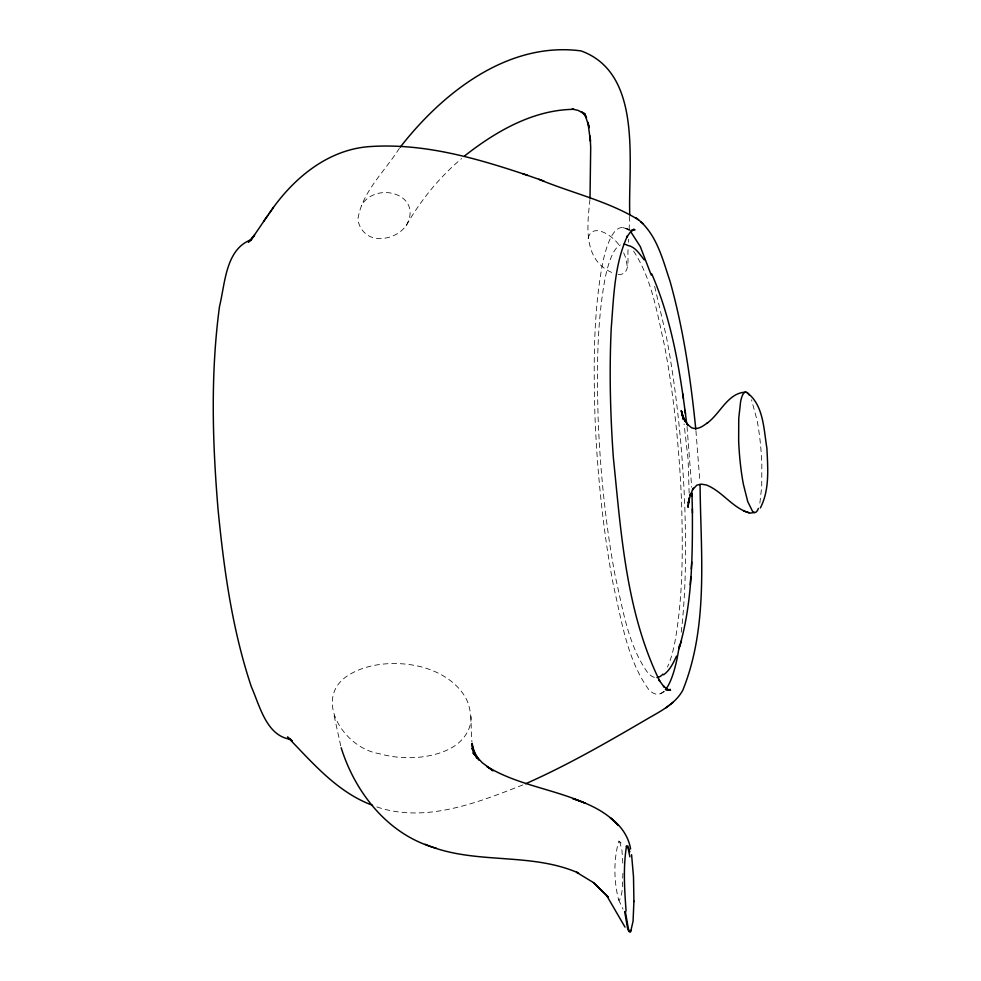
<?xml version="1.0" encoding="UTF-8"?>
<svg xmlns="http://www.w3.org/2000/svg" width="981" height="981" viewBox="0 0 981 981"><rect width="100%" height="100%" fill="white"/><g stroke="black" fill="none" stroke-linecap="round" stroke-linejoin="round"><path stroke-width="0.74" stroke-dasharray="4.91 3.68" d="M689.14 493.259L688.098 459.341L684.076 424.013M622.947 873.262C622.187 882.152 623.475 892.121 619.416 900.227L618.606 899.81C613.775 881.061 613.493 859.503 618.815 840.999L623.438 845.021M629.704 216.298L629.115 230.032M589.949 199.474C586.994 227.408 582.689 261.829 614.891 273.76M628.563 242.258L628.698 239.205M618.14 274.435C631.887 275.575 626.736 256.188 628.257 248.377M471.064 716.473C471.64 730.036 462.689 741.734 451.186 748A64.292 36.689 2.9 0 1 378.948 753.592C343.092 748.013 310.021 695.259 351.836 673.236A64.292 36.689 2.9 0 1 424.062 667.632C439.635 672.255 454.448 680.863 463.67 694.56C473.467 708.638 470.157 726.001 471.959 741.943M681.255 632.205C686.001 590.942 686.148 549.286 684.836 507.815A229.346 41.398 85.6 0 0 666.32 336.385L654.523 285.79M588.11 238.26C592.61 220.921 615.357 237.414 620.311 247.102M759.87 503.143L761.734 486.392L761.832 464.381A58.725 10.607 85.6 0 0 757.074 420.285L751.532 399.794M399.39 148.254C385.251 170.866 362.05 191.884 357.93 218.971C358.764 228.88 366.735 237.463 376.741 238.371C387.949 239.511 399.794 234.631 406.355 225.36C420.775 200.173 439.378 177.316 461.585 158.591M406.355 225.36C423.694 194.508 376.214 180.345 361.437 205.483M660.9 693.444L664.517 691.507M522.873 784.91C476.962 802.863 424.528 823.844 375.343 806.419M622.825 227.555L628.931 229.444M626.712 228.904L629.459 229.848M626.982 228.965L630.832 230.314M633.554 251.062C651.924 278.996 657.16 313.233 664.431 345.287A212.963 38.443 85.6 0 1 681.623 504.467C682.85 550.966 683.095 597.944 674.56 643.843A212.963 38.443 85.6 0 1 667.448 667.031M618.606 899.81L623.045 909.117M619.624 841.416L621.942 850.294L622.935 865.095M623.671 252.804L625.755 257.905L627.337 266.746M334.141 715.836L340.861 746.32M687.019 426.477L691.691 487.226M695.934 430.708L699.882 481.573M663.757 691.458A229.346 41.398 85.6 0 1 648.453 689.189C626.957 658.999 621.611 620.703 613.419 585.363A229.346 41.398 85.6 0 1 594.891 413.933C593.579 363.865 593.321 313.27 602.506 263.84A229.346 41.398 85.6 0 1 629.115 230.486M654.425 677.344A212.963 38.443 85.6 0 1 647.84 672.88C627.877 644.848 622.923 609.287 615.308 576.472A212.963 38.443 85.6 0 1 598.103 417.293C596.889 370.793 596.644 323.804 605.179 277.917A212.963 38.443 85.6 0 1 620.335 244.919"/><path stroke-width="1.47" d="M625.449 912.06L628.404 928.872L629.594 931.398L630.636 931.742L633.064 921.245L633.922 901.22M633.922 901.551L633.505 876.867L631.58 854.684M629.765 214.778C627.975 163.815 643.328 73.44 581.059 50.914C508.084 41.165 442.652 92.68 400.285 147.113M688.969 498.642L688.012 507.312L689.373 497.71L688.27 503.045L690.624 493.909L690.097 495.528L693.383 488.158L692.402 489.887L696.804 485.178L701.084 484.099L706.369 484.994C722.347 491.309 732.304 507.79 748.908 512.744M679.22 647.84C692.451 602.91 692.598 555.32 692.365 508.845M590.01 198.052L590.697 147.358L590.096 136.016L590.439 141.227L587.913 122.233L589.238 127.591L584.578 113.379L586.552 117.928L583.241 112.631L585.436 115.684L581.267 111.613L583.437 113.256L578.238 110.448L572.156 108.989L573.713 109.332C533.173 109.786 495.883 131.405 464.798 155.783M690.256 584.762L690.796 576.865M691.274 568.968L691.74 562.039M679.612 644.664L677.233 657.92A229.346 41.398 85.6 0 1 665.4 689.692M626.491 846.235C623.045 867.621 624.529 889.534 626.074 911.055M678.864 648.821L681.476 640.838M676.51 656.13C673.322 662.935 669.864 670.366 663.561 674.805M631.004 930.368L630.035 931.95L628.931 931.533L627.693 928.872L624.639 911.521M267.788 215.428L250.658 240.541L254.57 234.986L248.328 242.172L251.369 239.818M760.361 507.962C769.791 489.74 767.804 468.158 766.909 448.28C763.672 429.286 763.758 405.018 746.909 392.535M269.088 213.65C292.13 179.216 327.556 149.124 370.548 146.537C424.43 143.018 477.244 158.431 527.778 175.415M263.595 221.387L273.405 207.518M525.571 783.782C567.582 765.217 607.423 742.212 647.031 719.073C660.152 711.372 675.124 704.223 682.776 690.281C708.932 625.62 700.618 552.744 700.066 484.577M665.989 707.755L669.067 705.388M669.998 704.652L673.04 702.31M667.693 690.207L670.403 689.471L666.479 690.219M250.449 240.002C225.446 249.861 225.103 283.95 219.511 306.428C210.437 373.773 212.399 442.124 218.076 509.666C223.938 569.458 232.215 629.594 251.344 686.749C259.72 705.56 266.341 736.044 290.683 739.331M635.112 229.873L631.188 230.633L634.094 229.198L630.354 232.08L626.834 237.083L627.448 235.918C614.302 264.576 613.75 297.035 611.249 327.936C609.189 371.051 610.292 414.264 613.321 457.293C621.12 532.793 625.927 612.07 659.821 681.231L659.048 680.201L664.235 687.056L663.45 686.001L667.718 689.582M754.647 512.499L749.987 513.112L743.598 510.966M745.842 392.167C727.89 392.535 720.287 413.749 707.191 423.081L707.718 422.664C702.445 426.563 697.552 430.132 691.617 427.777L687.019 423.951L688.27 425.313L683.818 418.446L685.425 421.683L681.82 413.332L683.831 419.292L681.17 410.585L683.426 419.586L681.697 411.603L682.935 417.636M668.735 690.011L670.526 690.293L666.418 688.895M626.283 846.1L628.11 848.32L629.9 856.842M538.839 179.302C571.776 193.036 608.159 201.056 638.582 219.879M628.478 245.581C635.762 247.335 639.845 254.471 644.272 259.904M522.53 173.637L543.965 181.044M341.18 747.767C355.404 793.322 388.795 835.371 436.251 848.209M425.092 844.273C473.884 865.291 529.875 851.618 578.545 873.041L576.546 872.293L593.468 882.593L608.048 896.83L593.468 882.593M585.706 803.316L572.72 798.546C589.618 804.101 606.307 811.974 618.398 825.413L610.292 817.786C620.593 825.279 628.539 836.29 630.599 849.006M583.707 802.568C552.07 788.871 516.693 784.628 486.932 766.492L493.112 770.784L482.296 762.752L472.952 752.758L479.071 760.067L471.922 748.221L474.89 754.426M372.559 805.303C337.464 792.403 312.804 763.034 287.507 737.001L292.191 740.925L288.868 738.546M640.703 221.681C657.503 237.071 663.046 260.676 670.084 281.437C683.561 329.702 690.783 379.463 695.787 429.237M636.203 217.905L643.046 223.631M631.286 232.583L640.274 246.55L651.212 274.999M749.165 395L748.025 393.479A58.725 10.607 85.6 0 0 740.618 401.511L738.754 418.274L738.656 440.285A58.725 10.607 85.6 0 0 743.414 484.381L747.743 501.585L752.464 511.187A58.725 10.607 85.6 0 0 758.399 508.428M606.589 895.42L625.02 927.119M627.815 845.757L629.851 851.79M651.74 273.883C672.292 321.192 680.336 372.817 686.688 423.657M476.656 758.154L471.738 743.941L472.867 749.435M472.192 743.39L473.541 752.047M682.85 393.994L683.475 398.666M685.081 410.328L685.535 413.786M692.463 513.002L691.948 493.026L692.01 495.92M662.911 674.131A212.963 38.443 85.6 0 1 656.951 677.54M624.039 244.208A212.963 38.443 85.6 0 1 627.901 245.52"/></g></svg>
